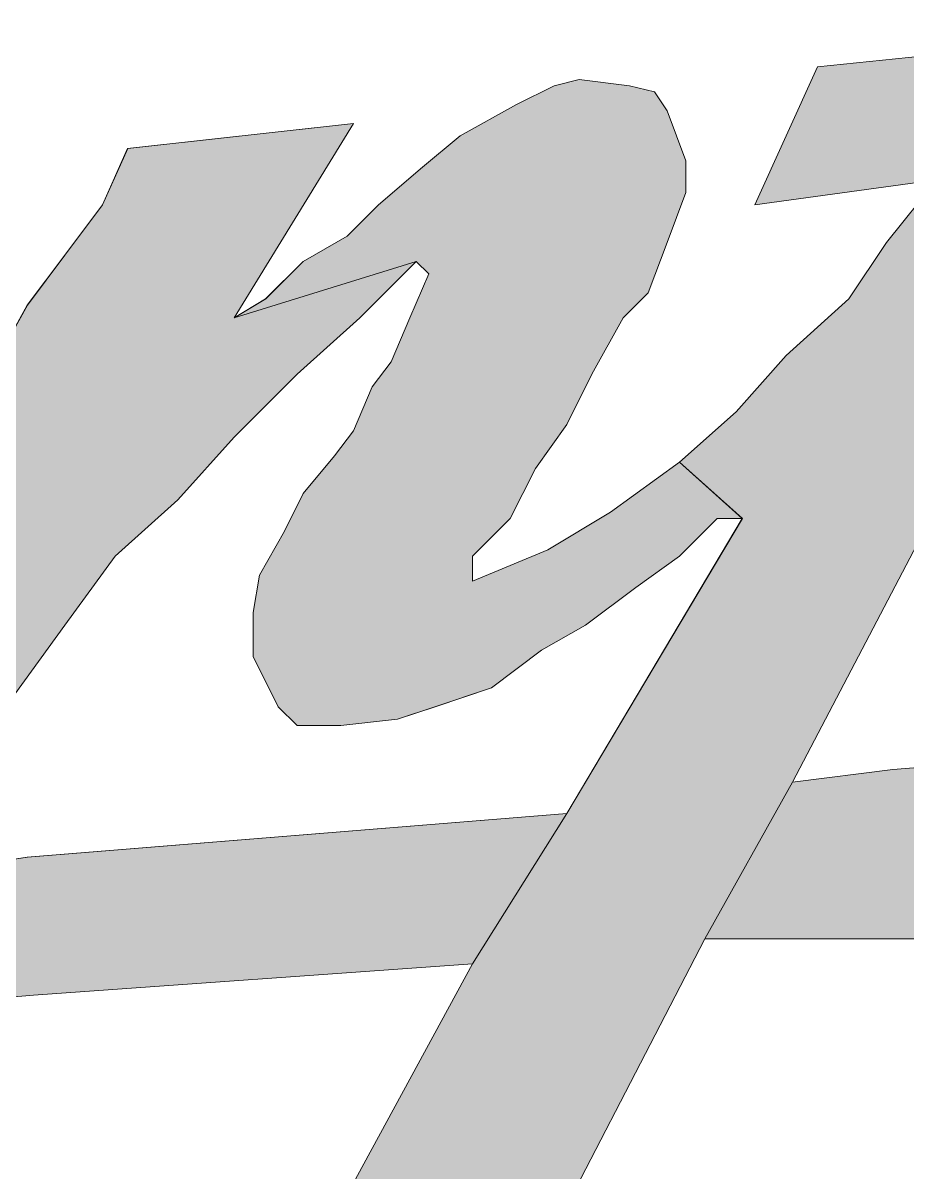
# Model space of a CAD drawing. Header units: inches. Extents: x 75782 to 87231, y -34126 to -18655.
# Drawn here: x 76983.902 to 76987.488, y -28399.125 to -28394.464 of the extents above; entities that cross this region are included whole.
import ezdxf

# ---------------------------------------------------------------- set-up
doc = ezdxf.new("R2010")
doc.units = ezdxf.units.IN
doc.header["$MEASUREMENT"] = 0
doc.layers.add('COMPONENTES', color=251, linetype='Continuous', lineweight=18)

# ---------------------------------------------------------------- blocks, each defined once
blk = doc.blocks.new('AK2-CM')
for points in [[(32158.4672, 22477.2075), (32158.9251, 22477.6146), (32159.3322, 22478.0726), (32159.8411, 22478.5306), (32160.1464, 22478.9885), (32160.5535, 22479.4974), (32159.0778, 22479.2939), (32159.5867, 22480.4134), (32161.0624, 22480.566), (32162.6908, 22480.7696), (32162.1819, 22479.9554), (32159.3831, 22474.6123), (32158.6707, 22473.3401), (32157.1441, 22470.3887), (32155.2104, 22470.236), (32156.7879, 22473.1366), (32157.5512, 22474.3578), (32158.976, 22476.7495)], [(32158.4672, 22477.2075), (32158.9251, 22477.6146), (32159.3322, 22478.0726), (32159.8411, 22478.5306), (32160.1464, 22478.9885), (32160.5535, 22479.4974), (32159.0778, 22479.2939), (32159.5867, 22480.4134), (32161.0624, 22480.566), (32162.6908, 22480.7696), (32162.1819, 22479.9554), (32159.3831, 22474.6123), (32158.6707, 22473.3401), (32157.1441, 22470.3887), (32155.2104, 22470.236), (32156.7879, 22473.1366), (32157.5512, 22474.3578), (32158.976, 22476.7495)], [(32158.4674, 22477.2075), (32158.9254, 22477.6146), (32159.3325, 22478.0726), (32159.8413, 22478.5306), (32160.1466, 22478.9885), (32160.5537, 22479.4974), (32159.078, 22479.2939), (32159.5869, 22480.4134), (32161.0626, 22480.566), (32162.691, 22480.7696), (32162.1821, 22479.9554), (32159.3833, 22474.6123), (32158.6709, 22473.3401), (32157.1443, 22470.3887), (32155.2106, 22470.236), (32156.7881, 22473.1366), (32157.5514, 22474.3578), (32158.9763, 22476.7495)], [(32158.4674, 22477.2075), (32158.9254, 22477.6146), (32159.3325, 22478.0726), (32159.8413, 22478.5306), (32160.1466, 22478.9885), (32160.5537, 22479.4974), (32159.078, 22479.2939), (32159.5869, 22480.4134), (32161.0626, 22480.566), (32162.691, 22480.7696), (32162.1821, 22479.9554), (32159.3833, 22474.6123), (32158.6709, 22473.3401), (32157.1443, 22470.3887), (32155.2106, 22470.236), (32156.7881, 22473.1366), (32157.5514, 22474.3578), (32158.9763, 22476.7495)], [(32154.8542, 22478.3779), (32155.1086, 22478.5306), (32155.414, 22478.8359), (32155.7702, 22479.0394), (32156.0246, 22479.2939), (32156.3808, 22479.5992), (32156.6861, 22479.8536), (32157.1441, 22480.1081), (32157.4494, 22480.2607), (32157.653, 22480.3116), (32158.0601, 22480.2607), (32158.2636, 22480.2098), (32158.3654, 22480.0572), (32158.518, 22479.6501), (32158.518, 22479.3956), (32158.3654, 22478.9885), (32158.2127, 22478.5814), (32158.0092, 22478.3779), (32157.7547, 22477.9199), (32157.5512, 22477.5128), (32157.2968, 22477.1566), (32157.0932, 22476.7495), (32156.7879, 22476.4442), (32156.7879, 22476.2407), (32157.3985, 22476.4951), (32157.9074, 22476.8004), (32158.4672, 22477.2075), (32158.976, 22476.7495), (32158.7725, 22476.7495), (32158.4672, 22476.4442), (32158.111, 22476.1898), (32157.7039, 22475.8844), (32157.3477, 22475.6809), (32156.9406, 22475.3756), (32156.4826, 22475.2229), (32156.1773, 22475.1211), (32155.7193, 22475.0703), (32155.3631, 22475.0703), (32155.2104, 22475.2229), (32155.0069, 22475.63), (32155.0069, 22475.9862), (32155.0577, 22476.2915), (32155.2613, 22476.6477), (32155.414, 22476.9531), (32155.6684, 22477.2584), (32155.821, 22477.4619), (32155.9737, 22477.8181), (32156.1264, 22478.0217), (32156.279, 22478.3779), (32156.4317, 22478.7341), (32156.3299, 22478.8359)], [(32154.8542, 22478.3779), (32155.1086, 22478.5306), (32155.414, 22478.8359), (32155.7702, 22479.0394), (32156.0246, 22479.2939), (32156.3808, 22479.5992), (32156.6861, 22479.8536), (32157.1441, 22480.1081), (32157.4494, 22480.2607), (32157.653, 22480.3116), (32158.0601, 22480.2607), (32158.2636, 22480.2098), (32158.3654, 22480.0572), (32158.518, 22479.6501), (32158.518, 22479.3956), (32158.3654, 22478.9885), (32158.2127, 22478.5814), (32158.0092, 22478.3779), (32157.7547, 22477.9199), (32157.5512, 22477.5128), (32157.2968, 22477.1566), (32157.0932, 22476.7495), (32156.7879, 22476.4442), (32156.7879, 22476.2407), (32157.3985, 22476.4951), (32157.9074, 22476.8004), (32158.4672, 22477.2075), (32158.976, 22476.7495), (32158.7725, 22476.7495), (32158.4672, 22476.4442), (32158.111, 22476.1898), (32157.7039, 22475.8844), (32157.3477, 22475.6809), (32156.9406, 22475.3756), (32156.4826, 22475.2229), (32156.1773, 22475.1211), (32155.7193, 22475.0703), (32155.3631, 22475.0703), (32155.2104, 22475.2229), (32155.0069, 22475.63), (32155.0069, 22475.9862), (32155.0577, 22476.2915), (32155.2613, 22476.6477), (32155.414, 22476.9531), (32155.6684, 22477.2584), (32155.821, 22477.4619), (32155.9737, 22477.8181), (32156.1264, 22478.0217), (32156.279, 22478.3779), (32156.4317, 22478.7341), (32156.3299, 22478.8359)], [(32154.8544, 22478.3779), (32155.1089, 22478.5306), (32155.4142, 22478.8359), (32155.7704, 22479.0394), (32156.0248, 22479.2939), (32156.381, 22479.5992), (32156.6863, 22479.8536), (32157.1443, 22480.1081), (32157.4496, 22480.2607), (32157.6532, 22480.3116), (32158.0603, 22480.2607), (32158.2638, 22480.2098), (32158.3656, 22480.0572), (32158.5183, 22479.6501), (32158.5183, 22479.3956), (32158.3656, 22478.9885), (32158.2129, 22478.5814), (32158.0094, 22478.3779), (32157.755, 22477.9199), (32157.5514, 22477.5128), (32157.297, 22477.1566), (32157.0934, 22476.7495), (32156.7881, 22476.4442), (32156.7881, 22476.2407), (32157.3988, 22476.4951), (32157.9076, 22476.8004), (32158.4674, 22477.2075), (32158.9763, 22476.7495), (32158.7727, 22476.7495), (32158.4674, 22476.4442), (32158.1112, 22476.1898), (32157.7041, 22475.8844), (32157.3479, 22475.6809), (32156.9408, 22475.3756), (32156.4828, 22475.2229), (32156.1775, 22475.1211), (32155.7195, 22475.0703), (32155.3633, 22475.0703), (32155.2106, 22475.2229), (32155.0071, 22475.63), (32155.0071, 22475.9862), (32155.058, 22476.2915), (32155.2615, 22476.6477), (32155.4142, 22476.9531), (32155.6686, 22477.2584), (32155.8213, 22477.4619), (32155.9739, 22477.8181), (32156.1266, 22478.0217), (32156.2793, 22478.3779), (32156.4319, 22478.7341), (32156.3301, 22478.8359)], [(32154.8544, 22478.3779), (32155.1089, 22478.5306), (32155.4142, 22478.8359), (32155.7704, 22479.0394), (32156.0248, 22479.2939), (32156.381, 22479.5992), (32156.6863, 22479.8536), (32157.1443, 22480.1081), (32157.4496, 22480.2607), (32157.6532, 22480.3116), (32158.0603, 22480.2607), (32158.2638, 22480.2098), (32158.3656, 22480.0572), (32158.5183, 22479.6501), (32158.5183, 22479.3956), (32158.3656, 22478.9885), (32158.2129, 22478.5814), (32158.0094, 22478.3779), (32157.755, 22477.9199), (32157.5514, 22477.5128), (32157.297, 22477.1566), (32157.0934, 22476.7495), (32156.7881, 22476.4442), (32156.7881, 22476.2407), (32157.3988, 22476.4951), (32157.9076, 22476.8004), (32158.4674, 22477.2075), (32158.9763, 22476.7495), (32158.7727, 22476.7495), (32158.4674, 22476.4442), (32158.1112, 22476.1898), (32157.7041, 22475.8844), (32157.3479, 22475.6809), (32156.9408, 22475.3756), (32156.4828, 22475.2229), (32156.1775, 22475.1211), (32155.7195, 22475.0703), (32155.3633, 22475.0703), (32155.2106, 22475.2229), (32155.0071, 22475.63), (32155.0071, 22475.9862), (32155.058, 22476.2915), (32155.2615, 22476.6477), (32155.4142, 22476.9531), (32155.6686, 22477.2584), (32155.8213, 22477.4619), (32155.9739, 22477.8181), (32156.1266, 22478.0217), (32156.2793, 22478.3779), (32156.4319, 22478.7341), (32156.3301, 22478.8359)], [(32149.3584, 22478.0726), (32149.3584, 22477.869), (32149.1549, 22477.3602), (32149.0022, 22476.9022), (32148.6969, 22476.4951), (32148.2389, 22475.8844), (32148.0354, 22475.63), (32147.7809, 22475.3756), (32148.3916, 22474.5105), (32148.7987, 22474.3578), (32149.0531, 22474.307), (32149.3075, 22474.3578), (32149.6129, 22474.5105), (32149.9691, 22474.714), (32150.3253, 22474.8667), (32150.6815, 22475.172), (32150.9359, 22475.3756), (32151.2412, 22475.6809), (32151.5974, 22475.8844), (32151.8519, 22476.1389), (32151.6992, 22475.7827), (32151.5974, 22475.63), (32151.343, 22475.2229), (32151.2412, 22474.8158), (32151.1395, 22474.6632), (32152.717, 22474.8158), (32153.0732, 22475.3247), (32153.4803, 22475.8844), (32153.8873, 22476.4442), (32154.3962, 22476.9022), (32154.8542, 22477.4111), (32155.3631, 22477.9199), (32155.8719, 22478.3779), (32156.3299, 22478.8359), (32154.8542, 22478.3779), (32155.821, 22479.9554), (32153.9891, 22479.7518), (32153.7856, 22479.2939), (32153.4803, 22478.8868), (32153.1749, 22478.4797), (32152.9205, 22478.0217), (32152.5134, 22477.6146), (32152.1572, 22477.2075), (32151.7501, 22476.8004), (32151.2921, 22476.4951), (32151.0377, 22476.1898), (32150.885, 22476.088), (32150.7324, 22475.8844), (32150.5288, 22475.7318), (32150.1726, 22475.5791), (32149.8673, 22475.3756), (32149.8164, 22475.63), (32152.1063, 22479.4465), (32150.3253, 22479.1921), (32149.9182, 22478.6832)], [(32149.3584, 22478.0726), (32149.3584, 22477.869), (32149.1549, 22477.3602), (32149.0022, 22476.9022), (32148.6969, 22476.4951), (32148.2389, 22475.8844), (32148.0354, 22475.63), (32147.7809, 22475.3756), (32148.3916, 22474.5105), (32148.7987, 22474.3578), (32149.0531, 22474.307), (32149.3075, 22474.3578), (32149.6129, 22474.5105), (32149.9691, 22474.714), (32150.3253, 22474.8667), (32150.6815, 22475.172), (32150.9359, 22475.3756), (32151.2412, 22475.6809), (32151.5974, 22475.8844), (32151.8519, 22476.1389), (32151.6992, 22475.7827), (32151.5974, 22475.63), (32151.343, 22475.2229), (32151.2412, 22474.8158), (32151.1395, 22474.6632), (32152.717, 22474.8158), (32153.0732, 22475.3247), (32153.4803, 22475.8844), (32153.8873, 22476.4442), (32154.3962, 22476.9022), (32154.8542, 22477.4111), (32155.3631, 22477.9199), (32155.8719, 22478.3779), (32156.3299, 22478.8359), (32154.8542, 22478.3779), (32155.821, 22479.9554), (32153.9891, 22479.7518), (32153.7856, 22479.2939), (32153.4803, 22478.8868), (32153.1749, 22478.4797), (32152.9205, 22478.0217), (32152.5134, 22477.6146), (32152.1572, 22477.2075), (32151.7501, 22476.8004), (32151.2921, 22476.4951), (32151.0377, 22476.1898), (32150.885, 22476.088), (32150.7324, 22475.8844), (32150.5288, 22475.7318), (32150.1726, 22475.5791), (32149.8673, 22475.3756), (32149.8164, 22475.63), (32152.1063, 22479.4465), (32150.3253, 22479.1921), (32149.9182, 22478.6832)], [(32149.3586, 22478.0726), (32149.3586, 22477.869), (32149.1551, 22477.3602), (32149.0024, 22476.9022), (32148.6971, 22476.4951), (32148.2391, 22475.8844), (32148.0356, 22475.63), (32147.7812, 22475.3756), (32148.3918, 22474.5105), (32148.7989, 22474.3578), (32149.0533, 22474.307), (32149.3078, 22474.3578), (32149.6131, 22474.5105), (32149.9693, 22474.714), (32150.3255, 22474.8667), (32150.6817, 22475.172), (32150.9361, 22475.3756), (32151.2415, 22475.6809), (32151.5977, 22475.8844), (32151.8521, 22476.1389), (32151.6994, 22475.7827), (32151.5977, 22475.63), (32151.3432, 22475.2229), (32151.2415, 22474.8158), (32151.1397, 22474.6632), (32152.7172, 22474.8158), (32153.0734, 22475.3247), (32153.4805, 22475.8844), (32153.8876, 22476.4442), (32154.3964, 22476.9022), (32154.8544, 22477.4111), (32155.3633, 22477.9199), (32155.8722, 22478.3779), (32156.3301, 22478.8359), (32154.8544, 22478.3779), (32155.8213, 22479.9554), (32153.9893, 22479.7518), (32153.7858, 22479.2939), (32153.4805, 22478.8868), (32153.1752, 22478.4797), (32152.9207, 22478.0217), (32152.5136, 22477.6146), (32152.1574, 22477.2075), (32151.7503, 22476.8004), (32151.2923, 22476.4951), (32151.0379, 22476.1898), (32150.8852, 22476.088), (32150.7326, 22475.8844), (32150.529, 22475.7318), (32150.1728, 22475.5791), (32149.8675, 22475.3756), (32149.8166, 22475.63), (32152.1065, 22479.4465), (32150.3255, 22479.1921), (32149.9184, 22478.6832)], [(32149.3586, 22478.0726), (32149.3586, 22477.869), (32149.1551, 22477.3602), (32149.0024, 22476.9022), (32148.6971, 22476.4951), (32148.2391, 22475.8844), (32148.0356, 22475.63), (32147.7812, 22475.3756), (32148.3918, 22474.5105), (32148.7989, 22474.3578), (32149.0533, 22474.307), (32149.3078, 22474.3578), (32149.6131, 22474.5105), (32149.9693, 22474.714), (32150.3255, 22474.8667), (32150.6817, 22475.172), (32150.9361, 22475.3756), (32151.2415, 22475.6809), (32151.5977, 22475.8844), (32151.8521, 22476.1389), (32151.6994, 22475.7827), (32151.5977, 22475.63), (32151.3432, 22475.2229), (32151.2415, 22474.8158), (32151.1397, 22474.6632), (32152.7172, 22474.8158), (32153.0734, 22475.3247), (32153.4805, 22475.8844), (32153.8876, 22476.4442), (32154.3964, 22476.9022), (32154.8544, 22477.4111), (32155.3633, 22477.9199), (32155.8722, 22478.3779), (32156.3301, 22478.8359), (32154.8544, 22478.3779), (32155.8213, 22479.9554), (32153.9893, 22479.7518), (32153.7858, 22479.2939), (32153.4805, 22478.8868), (32153.1752, 22478.4797), (32152.9207, 22478.0217), (32152.5136, 22477.6146), (32152.1574, 22477.2075), (32151.7503, 22476.8004), (32151.2923, 22476.4951), (32151.0379, 22476.1898), (32150.8852, 22476.088), (32150.7326, 22475.8844), (32150.529, 22475.7318), (32150.1728, 22475.5791), (32149.8675, 22475.3756), (32149.8166, 22475.63), (32152.1065, 22479.4465), (32150.3255, 22479.1921), (32149.9184, 22478.6832)], [(32158.6707, 22473.3401), (32159.9429, 22473.3401), (32160.1973, 22473.3401), (32160.5535, 22473.3401), (32160.8588, 22473.391), (32161.1133, 22473.4419), (32168.2883, 22473.7981), (32173.7841, 22473.849), (32178.2112, 22473.6963), (32178.313, 22473.7472), (32177.855, 22474.0016), (32177.2444, 22474.3578), (32176.8882, 22474.6632), (32176.7355, 22474.7649), (32177.7533, 22475.8336), (32176.3284, 22475.8336), (32170.1202, 22475.4265), (32164.6754, 22475.0703), (32160.1973, 22474.714), (32159.3831, 22474.6123)], [(32158.6707, 22473.3401), (32159.9429, 22473.3401), (32160.1973, 22473.3401), (32160.5535, 22473.3401), (32160.8588, 22473.391), (32161.1133, 22473.4419), (32168.2883, 22473.7981), (32173.7841, 22473.849), (32178.2112, 22473.6963), (32178.313, 22473.7472), (32177.855, 22474.0016), (32177.2444, 22474.3578), (32176.8882, 22474.6632), (32176.7355, 22474.7649), (32177.7533, 22475.8336), (32176.3284, 22475.8336), (32170.1202, 22475.4265), (32164.6754, 22475.0703), (32160.1973, 22474.714), (32159.3831, 22474.6123)], [(32158.6709, 22473.3401), (32159.9431, 22473.3401), (32160.1975, 22473.3401), (32160.5537, 22473.3401), (32160.8591, 22473.391), (32161.1135, 22473.4419), (32168.2885, 22473.7981), (32173.7843, 22473.849), (32178.2115, 22473.6963), (32178.3132, 22473.7472), (32177.8553, 22474.0016), (32177.2446, 22474.3578), (32176.8884, 22474.6632), (32176.7357, 22474.7649), (32177.7535, 22475.8336), (32176.3287, 22475.8336), (32170.1205, 22475.4265), (32164.6756, 22475.0703), (32160.1975, 22474.714), (32159.3833, 22474.6123)], [(32158.6709, 22473.3401), (32159.9431, 22473.3401), (32160.1975, 22473.3401), (32160.5537, 22473.3401), (32160.8591, 22473.391), (32161.1135, 22473.4419), (32168.2885, 22473.7981), (32173.7843, 22473.849), (32178.2115, 22473.6963), (32178.3132, 22473.7472), (32177.8553, 22474.0016), (32177.2446, 22474.3578), (32176.8884, 22474.6632), (32176.7357, 22474.7649), (32177.7535, 22475.8336), (32176.3287, 22475.8336), (32170.1205, 22475.4265), (32164.6756, 22475.0703), (32160.1975, 22474.714), (32159.3833, 22474.6123)], [(32157.5512, 22474.3578), (32153.1749, 22474.0016), (32148.9004, 22473.3401), (32141.8781, 22472.1188), (32141.7254, 22472.1188), (32141.6236, 22471.9662), (32141.5727, 22471.7626), (32141.3692, 22471.61), (32146.7123, 22472.3224), (32153.2258, 22472.8821), (32156.7879, 22473.1366)], [(32157.5512, 22474.3578), (32153.1749, 22474.0016), (32148.9004, 22473.3401), (32141.8781, 22472.1188), (32141.7254, 22472.1188), (32141.6236, 22471.9662), (32141.5727, 22471.7626), (32141.3692, 22471.61), (32146.7123, 22472.3224), (32153.2258, 22472.8821), (32156.7879, 22473.1366)], [(32157.5514, 22474.3578), (32153.1752, 22474.0016), (32148.9007, 22473.3401), (32141.8783, 22472.1188), (32141.7256, 22472.1188), (32141.6238, 22471.9662), (32141.573, 22471.7626), (32141.3694, 22471.61), (32146.7125, 22472.3224), (32153.226, 22472.8821), (32156.7881, 22473.1366)], [(32157.5514, 22474.3578), (32153.1752, 22474.0016), (32148.9007, 22473.3401), (32141.8783, 22472.1188), (32141.7256, 22472.1188), (32141.6238, 22471.9662), (32141.573, 22471.7626), (32141.3694, 22471.61), (32146.7125, 22472.3224), (32153.226, 22472.8821), (32156.7881, 22473.1366)]]:
    blk.add_hatch(color=256).paths.add_polyline_path(points)
for points in [[(32158.4672, 22477.2075), (32158.9251, 22477.6146), (32159.3322, 22478.0726), (32159.8411, 22478.5306), (32160.1464, 22478.9885), (32160.5535, 22479.4974), (32159.0778, 22479.2939), (32159.5867, 22480.4134), (32161.0624, 22480.566)], [(32162.1819, 22479.9554), (32159.3831, 22474.6123), (32158.6707, 22473.3401), (32157.1441, 22470.3887)], [(32155.2104, 22470.236), (32156.7879, 22473.1366), (32157.5512, 22474.3578), (32158.976, 22476.7495), (32158.4672, 22477.2075), (32158.4672, 22477.2075), (32158.4672, 22477.2075), (32158.4672, 22477.2075), (32158.4672, 22477.2075), (32158.4672, 22477.2075), (32158.4672, 22477.2075), (32158.4672, 22477.2075), (32158.4672, 22477.2075), (32158.4672, 22477.2075), (32158.4672, 22477.2075), (32158.4672, 22477.2075), (32158.4672, 22477.2075), (32158.4672, 22477.2075), (32158.4672, 22477.2075), (32158.4672, 22477.2075), (32158.4672, 22477.2075), (32158.4672, 22477.2075), (32158.4672, 22477.2075)], [(32158.4672, 22477.2075), (32158.9251, 22477.6146), (32159.3322, 22478.0726), (32159.8411, 22478.5306), (32160.1464, 22478.9885), (32160.5535, 22479.4974), (32159.0778, 22479.2939), (32159.5867, 22480.4134), (32161.0624, 22480.566), (32162.6908, 22480.7696), (32162.1819, 22479.9554), (32159.3831, 22474.6123), (32158.6707, 22473.3401), (32157.1441, 22470.3887), (32155.2104, 22470.236), (32156.7879, 22473.1366), (32157.5512, 22474.3578), (32158.976, 22476.7495), (32158.4672, 22477.2075)], [(32158.4672, 22477.2075), (32158.9251, 22477.6146), (32159.3322, 22478.0726), (32159.8411, 22478.5306), (32160.1464, 22478.9885), (32160.5535, 22479.4974), (32159.0778, 22479.2939), (32159.5867, 22480.4134), (32161.0624, 22480.566)], [(32162.1819, 22479.9554), (32159.3831, 22474.6123), (32158.6707, 22473.3401), (32157.1441, 22470.3887)], [(32155.2104, 22470.236), (32156.7879, 22473.1366), (32157.5512, 22474.3578), (32158.976, 22476.7495), (32158.4672, 22477.2075), (32158.4672, 22477.2075), (32158.4672, 22477.2075), (32158.4672, 22477.2075), (32158.4672, 22477.2075), (32158.4672, 22477.2075), (32158.4672, 22477.2075), (32158.4672, 22477.2075), (32158.4672, 22477.2075), (32158.4672, 22477.2075), (32158.4672, 22477.2075), (32158.4672, 22477.2075), (32158.4672, 22477.2075), (32158.4672, 22477.2075), (32158.4672, 22477.2075), (32158.4672, 22477.2075), (32158.4672, 22477.2075), (32158.4672, 22477.2075), (32158.4672, 22477.2075)], [(32158.4672, 22477.2075), (32158.9251, 22477.6146), (32159.3322, 22478.0726), (32159.8411, 22478.5306), (32160.1464, 22478.9885), (32160.5535, 22479.4974), (32159.0778, 22479.2939), (32159.5867, 22480.4134), (32161.0624, 22480.566), (32162.6908, 22480.7696), (32162.1819, 22479.9554), (32159.3831, 22474.6123), (32158.6707, 22473.3401), (32157.1441, 22470.3887), (32155.2104, 22470.236), (32156.7879, 22473.1366), (32157.5512, 22474.3578), (32158.976, 22476.7495), (32158.4672, 22477.2075)], [(32158.4674, 22477.2075), (32158.9254, 22477.6146), (32159.3325, 22478.0726), (32159.8413, 22478.5306), (32160.1466, 22478.9885), (32160.5537, 22479.4974), (32159.078, 22479.2939), (32159.5869, 22480.4134), (32161.0626, 22480.566)], [(32162.1821, 22479.9554), (32159.3833, 22474.6123), (32158.6709, 22473.3401), (32157.1443, 22470.3887)], [(32155.2106, 22470.236), (32156.7881, 22473.1366), (32157.5514, 22474.3578), (32158.9763, 22476.7495), (32158.4674, 22477.2075), (32158.4674, 22477.2075), (32158.4674, 22477.2075), (32158.4674, 22477.2075), (32158.4674, 22477.2075), (32158.4674, 22477.2075), (32158.4674, 22477.2075), (32158.4674, 22477.2075), (32158.4674, 22477.2075), (32158.4674, 22477.2075), (32158.4674, 22477.2075), (32158.4674, 22477.2075), (32158.4674, 22477.2075), (32158.4674, 22477.2075), (32158.4674, 22477.2075), (32158.4674, 22477.2075), (32158.4674, 22477.2075), (32158.4674, 22477.2075), (32158.4674, 22477.2075)], [(32158.4674, 22477.2075), (32158.9254, 22477.6146), (32159.3325, 22478.0726), (32159.8413, 22478.5306), (32160.1466, 22478.9885), (32160.5537, 22479.4974), (32159.078, 22479.2939), (32159.5869, 22480.4134), (32161.0626, 22480.566), (32162.691, 22480.7696), (32162.1821, 22479.9554), (32159.3833, 22474.6123), (32158.6709, 22473.3401), (32157.1443, 22470.3887), (32155.2106, 22470.236), (32156.7881, 22473.1366), (32157.5514, 22474.3578), (32158.9763, 22476.7495), (32158.4674, 22477.2075)], [(32158.4674, 22477.2075), (32158.9254, 22477.6146), (32159.3325, 22478.0726), (32159.8413, 22478.5306), (32160.1466, 22478.9885), (32160.5537, 22479.4974), (32159.078, 22479.2939), (32159.5869, 22480.4134), (32161.0626, 22480.566)], [(32162.1821, 22479.9554), (32159.3833, 22474.6123), (32158.6709, 22473.3401), (32157.1443, 22470.3887)], [(32155.2106, 22470.236), (32156.7881, 22473.1366), (32157.5514, 22474.3578), (32158.9763, 22476.7495), (32158.4674, 22477.2075), (32158.4674, 22477.2075), (32158.4674, 22477.2075), (32158.4674, 22477.2075), (32158.4674, 22477.2075), (32158.4674, 22477.2075), (32158.4674, 22477.2075), (32158.4674, 22477.2075), (32158.4674, 22477.2075), (32158.4674, 22477.2075), (32158.4674, 22477.2075), (32158.4674, 22477.2075), (32158.4674, 22477.2075), (32158.4674, 22477.2075), (32158.4674, 22477.2075), (32158.4674, 22477.2075), (32158.4674, 22477.2075), (32158.4674, 22477.2075), (32158.4674, 22477.2075)], [(32158.4674, 22477.2075), (32158.9254, 22477.6146), (32159.3325, 22478.0726), (32159.8413, 22478.5306), (32160.1466, 22478.9885), (32160.5537, 22479.4974), (32159.078, 22479.2939), (32159.5869, 22480.4134), (32161.0626, 22480.566), (32162.691, 22480.7696), (32162.1821, 22479.9554), (32159.3833, 22474.6123), (32158.6709, 22473.3401), (32157.1443, 22470.3887), (32155.2106, 22470.236), (32156.7881, 22473.1366), (32157.5514, 22474.3578), (32158.9763, 22476.7495), (32158.4674, 22477.2075)], [(32154.8542, 22478.3779), (32155.1086, 22478.5306), (32155.414, 22478.8359), (32155.7702, 22479.0394), (32156.0246, 22479.2939), (32156.3808, 22479.5992), (32156.6861, 22479.8536), (32156.6861, 22479.8536), (32157.1441, 22480.1081), (32157.4494, 22480.2607), (32157.653, 22480.3116), (32158.0601, 22480.2607), (32158.2636, 22480.2098), (32158.3654, 22480.0572), (32158.518, 22479.6501), (32158.518, 22479.3956), (32158.3654, 22478.9885), (32158.2127, 22478.5814), (32158.0092, 22478.3779), (32157.7547, 22477.9199), (32157.5512, 22477.5128), (32157.2968, 22477.1566), (32157.0932, 22476.7495), (32156.7879, 22476.4442), (32156.7879, 22476.2407), (32157.3985, 22476.4951), (32157.9074, 22476.8004), (32158.4672, 22477.2075), (32158.976, 22476.7495), (32158.7725, 22476.7495), (32158.4672, 22476.4442), (32158.111, 22476.1898), (32157.7039, 22475.8844), (32157.3477, 22475.6809), (32156.9406, 22475.3756), (32156.4826, 22475.2229), (32156.1773, 22475.1211), (32155.7193, 22475.0703), (32155.3631, 22475.0703), (32155.2104, 22475.2229), (32155.0069, 22475.63), (32155.0069, 22475.9862), (32155.0577, 22476.2915), (32155.2613, 22476.6477), (32155.414, 22476.9531), (32155.6684, 22477.2584), (32155.821, 22477.4619), (32155.9737, 22477.8181), (32156.1264, 22478.0217), (32156.279, 22478.3779), (32156.4317, 22478.7341), (32156.3299, 22478.8359), (32154.8542, 22478.3779), (32154.8542, 22478.3779), (32154.8542, 22478.3779), (32154.8542, 22478.3779), (32154.8542, 22478.3779), (32154.8542, 22478.3779), (32154.8542, 22478.3779), (32154.8542, 22478.3779), (32154.8542, 22478.3779), (32154.8542, 22478.3779), (32154.8542, 22478.3779), (32154.8542, 22478.3779), (32154.8542, 22478.3779), (32154.8542, 22478.3779), (32154.8542, 22478.3779), (32154.8542, 22478.3779), (32154.8542, 22478.3779), (32154.8542, 22478.3779), (32154.8542, 22478.3779)], [(32154.8542, 22478.3779), (32155.1086, 22478.5306), (32155.414, 22478.8359), (32155.7702, 22479.0394), (32156.0246, 22479.2939), (32156.3808, 22479.5992), (32156.6861, 22479.8536), (32157.1441, 22480.1081), (32157.4494, 22480.2607), (32157.653, 22480.3116), (32158.0601, 22480.2607), (32158.2636, 22480.2098), (32158.3654, 22480.0572), (32158.518, 22479.6501), (32158.518, 22479.3956), (32158.3654, 22478.9885), (32158.2127, 22478.5814), (32158.0092, 22478.3779), (32157.7547, 22477.9199), (32157.5512, 22477.5128), (32157.2968, 22477.1566), (32157.0932, 22476.7495), (32156.7879, 22476.4442), (32156.7879, 22476.2407), (32157.3985, 22476.4951), (32157.9074, 22476.8004), (32158.4672, 22477.2075), (32158.976, 22476.7495), (32158.7725, 22476.7495), (32158.4672, 22476.4442), (32158.111, 22476.1898), (32157.7039, 22475.8844), (32157.3477, 22475.6809), (32156.9406, 22475.3756), (32156.4826, 22475.2229), (32156.1773, 22475.1211), (32155.7193, 22475.0703), (32155.3631, 22475.0703), (32155.2104, 22475.2229), (32155.0069, 22475.63), (32155.0069, 22475.9862), (32155.0577, 22476.2915), (32155.2613, 22476.6477), (32155.414, 22476.9531), (32155.6684, 22477.2584), (32155.821, 22477.4619), (32155.9737, 22477.8181), (32156.1264, 22478.0217), (32156.279, 22478.3779), (32156.4317, 22478.7341), (32156.3299, 22478.8359), (32154.8542, 22478.3779)], [(32154.8542, 22478.3779), (32155.1086, 22478.5306), (32155.414, 22478.8359), (32155.7702, 22479.0394), (32156.0246, 22479.2939), (32156.3808, 22479.5992), (32156.6861, 22479.8536), (32156.6861, 22479.8536), (32157.1441, 22480.1081), (32157.4494, 22480.2607), (32157.653, 22480.3116), (32158.0601, 22480.2607), (32158.2636, 22480.2098), (32158.3654, 22480.0572), (32158.518, 22479.6501), (32158.518, 22479.3956), (32158.3654, 22478.9885), (32158.2127, 22478.5814), (32158.0092, 22478.3779), (32157.7547, 22477.9199), (32157.5512, 22477.5128), (32157.2968, 22477.1566), (32157.0932, 22476.7495), (32156.7879, 22476.4442), (32156.7879, 22476.2407), (32157.3985, 22476.4951), (32157.9074, 22476.8004), (32158.4672, 22477.2075), (32158.976, 22476.7495), (32158.7725, 22476.7495), (32158.4672, 22476.4442), (32158.111, 22476.1898), (32157.7039, 22475.8844), (32157.3477, 22475.6809), (32156.9406, 22475.3756), (32156.4826, 22475.2229), (32156.1773, 22475.1211), (32155.7193, 22475.0703), (32155.3631, 22475.0703), (32155.2104, 22475.2229), (32155.0069, 22475.63), (32155.0069, 22475.9862), (32155.0577, 22476.2915), (32155.2613, 22476.6477), (32155.414, 22476.9531), (32155.6684, 22477.2584), (32155.821, 22477.4619), (32155.9737, 22477.8181), (32156.1264, 22478.0217), (32156.279, 22478.3779), (32156.4317, 22478.7341), (32156.3299, 22478.8359), (32154.8542, 22478.3779), (32154.8542, 22478.3779), (32154.8542, 22478.3779), (32154.8542, 22478.3779), (32154.8542, 22478.3779), (32154.8542, 22478.3779), (32154.8542, 22478.3779), (32154.8542, 22478.3779), (32154.8542, 22478.3779), (32154.8542, 22478.3779), (32154.8542, 22478.3779), (32154.8542, 22478.3779), (32154.8542, 22478.3779), (32154.8542, 22478.3779), (32154.8542, 22478.3779), (32154.8542, 22478.3779), (32154.8542, 22478.3779), (32154.8542, 22478.3779), (32154.8542, 22478.3779)], [(32154.8542, 22478.3779), (32155.1086, 22478.5306), (32155.414, 22478.8359), (32155.7702, 22479.0394), (32156.0246, 22479.2939), (32156.3808, 22479.5992), (32156.6861, 22479.8536), (32157.1441, 22480.1081), (32157.4494, 22480.2607), (32157.653, 22480.3116), (32158.0601, 22480.2607), (32158.2636, 22480.2098), (32158.3654, 22480.0572), (32158.518, 22479.6501), (32158.518, 22479.3956), (32158.3654, 22478.9885), (32158.2127, 22478.5814), (32158.0092, 22478.3779), (32157.7547, 22477.9199), (32157.5512, 22477.5128), (32157.2968, 22477.1566), (32157.0932, 22476.7495), (32156.7879, 22476.4442), (32156.7879, 22476.2407), (32157.3985, 22476.4951), (32157.9074, 22476.8004), (32158.4672, 22477.2075), (32158.976, 22476.7495), (32158.7725, 22476.7495), (32158.4672, 22476.4442), (32158.111, 22476.1898), (32157.7039, 22475.8844), (32157.3477, 22475.6809), (32156.9406, 22475.3756), (32156.4826, 22475.2229), (32156.1773, 22475.1211), (32155.7193, 22475.0703), (32155.3631, 22475.0703), (32155.2104, 22475.2229), (32155.0069, 22475.63), (32155.0069, 22475.9862), (32155.0577, 22476.2915), (32155.2613, 22476.6477), (32155.414, 22476.9531), (32155.6684, 22477.2584), (32155.821, 22477.4619), (32155.9737, 22477.8181), (32156.1264, 22478.0217), (32156.279, 22478.3779), (32156.4317, 22478.7341), (32156.3299, 22478.8359), (32154.8542, 22478.3779)], [(32154.8544, 22478.3779), (32155.1089, 22478.5306), (32155.4142, 22478.8359), (32155.7704, 22479.0394), (32156.0248, 22479.2939), (32156.381, 22479.5992), (32156.6863, 22479.8536), (32156.6863, 22479.8536), (32157.1443, 22480.1081), (32157.4496, 22480.2607), (32157.6532, 22480.3116), (32158.0603, 22480.2607), (32158.2638, 22480.2098), (32158.3656, 22480.0572), (32158.5183, 22479.6501), (32158.5183, 22479.3956), (32158.3656, 22478.9885), (32158.2129, 22478.5814), (32158.0094, 22478.3779), (32157.755, 22477.9199), (32157.5514, 22477.5128), (32157.297, 22477.1566), (32157.0934, 22476.7495), (32156.7881, 22476.4442), (32156.7881, 22476.2407), (32157.3988, 22476.4951), (32157.9076, 22476.8004), (32158.4674, 22477.2075), (32158.9763, 22476.7495), (32158.7727, 22476.7495), (32158.4674, 22476.4442), (32158.1112, 22476.1898), (32157.7041, 22475.8844), (32157.3479, 22475.6809), (32156.9408, 22475.3756), (32156.4828, 22475.2229), (32156.1775, 22475.1211), (32155.7195, 22475.0703), (32155.3633, 22475.0703), (32155.2106, 22475.2229), (32155.0071, 22475.63), (32155.0071, 22475.9862), (32155.058, 22476.2915), (32155.2615, 22476.6477), (32155.4142, 22476.9531), (32155.6686, 22477.2584), (32155.8213, 22477.4619), (32155.9739, 22477.8181), (32156.1266, 22478.0217), (32156.2793, 22478.3779), (32156.4319, 22478.7341), (32156.3301, 22478.8359), (32154.8544, 22478.3779), (32154.8544, 22478.3779), (32154.8544, 22478.3779), (32154.8544, 22478.3779), (32154.8544, 22478.3779), (32154.8544, 22478.3779), (32154.8544, 22478.3779), (32154.8544, 22478.3779), (32154.8544, 22478.3779), (32154.8544, 22478.3779), (32154.8544, 22478.3779), (32154.8544, 22478.3779), (32154.8544, 22478.3779), (32154.8544, 22478.3779), (32154.8544, 22478.3779), (32154.8544, 22478.3779), (32154.8544, 22478.3779), (32154.8544, 22478.3779), (32154.8544, 22478.3779)], [(32154.8544, 22478.3779), (32155.1089, 22478.5306), (32155.4142, 22478.8359), (32155.7704, 22479.0394), (32156.0248, 22479.2939), (32156.381, 22479.5992), (32156.6863, 22479.8536), (32157.1443, 22480.1081), (32157.4496, 22480.2607), (32157.6532, 22480.3116), (32158.0603, 22480.2607), (32158.2638, 22480.2098), (32158.3656, 22480.0572), (32158.5183, 22479.6501), (32158.5183, 22479.3956), (32158.3656, 22478.9885), (32158.2129, 22478.5814), (32158.0094, 22478.3779), (32157.755, 22477.9199), (32157.5514, 22477.5128), (32157.297, 22477.1566), (32157.0934, 22476.7495), (32156.7881, 22476.4442), (32156.7881, 22476.2407), (32157.3988, 22476.4951), (32157.9076, 22476.8004), (32158.4674, 22477.2075), (32158.9763, 22476.7495), (32158.7727, 22476.7495), (32158.4674, 22476.4442), (32158.1112, 22476.1898), (32157.7041, 22475.8844), (32157.3479, 22475.6809), (32156.9408, 22475.3756), (32156.4828, 22475.2229), (32156.1775, 22475.1211), (32155.7195, 22475.0703), (32155.3633, 22475.0703), (32155.2106, 22475.2229), (32155.0071, 22475.63), (32155.0071, 22475.9862), (32155.058, 22476.2915), (32155.2615, 22476.6477), (32155.4142, 22476.9531), (32155.6686, 22477.2584), (32155.8213, 22477.4619), (32155.9739, 22477.8181), (32156.1266, 22478.0217), (32156.2793, 22478.3779), (32156.4319, 22478.7341), (32156.3301, 22478.8359), (32154.8544, 22478.3779)], [(32154.8544, 22478.3779), (32155.1089, 22478.5306), (32155.4142, 22478.8359), (32155.7704, 22479.0394), (32156.0248, 22479.2939), (32156.381, 22479.5992), (32156.6863, 22479.8536), (32156.6863, 22479.8536), (32157.1443, 22480.1081), (32157.4496, 22480.2607), (32157.6532, 22480.3116), (32158.0603, 22480.2607), (32158.2638, 22480.2098), (32158.3656, 22480.0572), (32158.5183, 22479.6501), (32158.5183, 22479.3956), (32158.3656, 22478.9885), (32158.2129, 22478.5814), (32158.0094, 22478.3779), (32157.755, 22477.9199), (32157.5514, 22477.5128), (32157.297, 22477.1566), (32157.0934, 22476.7495), (32156.7881, 22476.4442), (32156.7881, 22476.2407), (32157.3988, 22476.4951), (32157.9076, 22476.8004), (32158.4674, 22477.2075), (32158.9763, 22476.7495), (32158.7727, 22476.7495), (32158.4674, 22476.4442), (32158.1112, 22476.1898), (32157.7041, 22475.8844), (32157.3479, 22475.6809), (32156.9408, 22475.3756), (32156.4828, 22475.2229), (32156.1775, 22475.1211), (32155.7195, 22475.0703), (32155.3633, 22475.0703), (32155.2106, 22475.2229), (32155.0071, 22475.63), (32155.0071, 22475.9862), (32155.058, 22476.2915), (32155.2615, 22476.6477), (32155.4142, 22476.9531), (32155.6686, 22477.2584), (32155.8213, 22477.4619), (32155.9739, 22477.8181), (32156.1266, 22478.0217), (32156.2793, 22478.3779), (32156.4319, 22478.7341), (32156.3301, 22478.8359), (32154.8544, 22478.3779), (32154.8544, 22478.3779), (32154.8544, 22478.3779), (32154.8544, 22478.3779), (32154.8544, 22478.3779), (32154.8544, 22478.3779), (32154.8544, 22478.3779), (32154.8544, 22478.3779), (32154.8544, 22478.3779), (32154.8544, 22478.3779), (32154.8544, 22478.3779), (32154.8544, 22478.3779), (32154.8544, 22478.3779), (32154.8544, 22478.3779), (32154.8544, 22478.3779), (32154.8544, 22478.3779), (32154.8544, 22478.3779), (32154.8544, 22478.3779), (32154.8544, 22478.3779)], [(32154.8544, 22478.3779), (32155.1089, 22478.5306), (32155.4142, 22478.8359), (32155.7704, 22479.0394), (32156.0248, 22479.2939), (32156.381, 22479.5992), (32156.6863, 22479.8536), (32157.1443, 22480.1081), (32157.4496, 22480.2607), (32157.6532, 22480.3116), (32158.0603, 22480.2607), (32158.2638, 22480.2098), (32158.3656, 22480.0572), (32158.5183, 22479.6501), (32158.5183, 22479.3956), (32158.3656, 22478.9885), (32158.2129, 22478.5814), (32158.0094, 22478.3779), (32157.755, 22477.9199), (32157.5514, 22477.5128), (32157.297, 22477.1566), (32157.0934, 22476.7495), (32156.7881, 22476.4442), (32156.7881, 22476.2407), (32157.3988, 22476.4951), (32157.9076, 22476.8004), (32158.4674, 22477.2075), (32158.9763, 22476.7495), (32158.7727, 22476.7495), (32158.4674, 22476.4442), (32158.1112, 22476.1898), (32157.7041, 22475.8844), (32157.3479, 22475.6809), (32156.9408, 22475.3756), (32156.4828, 22475.2229), (32156.1775, 22475.1211), (32155.7195, 22475.0703), (32155.3633, 22475.0703), (32155.2106, 22475.2229), (32155.0071, 22475.63), (32155.0071, 22475.9862), (32155.058, 22476.2915), (32155.2615, 22476.6477), (32155.4142, 22476.9531), (32155.6686, 22477.2584), (32155.8213, 22477.4619), (32155.9739, 22477.8181), (32156.1266, 22478.0217), (32156.2793, 22478.3779), (32156.4319, 22478.7341), (32156.3301, 22478.8359), (32154.8544, 22478.3779)], [(32153.0732, 22475.3247), (32153.4803, 22475.8844), (32153.8873, 22476.4442), (32154.3962, 22476.9022), (32154.8542, 22477.4111), (32155.3631, 22477.9199), (32155.8719, 22478.3779), (32156.3299, 22478.8359), (32154.8542, 22478.3779), (32155.821, 22479.9554), (32153.9891, 22479.7518), (32153.7856, 22479.2939), (32153.4803, 22478.8868), (32153.1749, 22478.4797), (32152.9205, 22478.0217)], [(32153.0732, 22475.3247), (32153.4803, 22475.8844), (32153.8873, 22476.4442), (32154.3962, 22476.9022), (32154.8542, 22477.4111), (32155.3631, 22477.9199), (32155.8719, 22478.3779), (32156.3299, 22478.8359), (32154.8542, 22478.3779), (32155.821, 22479.9554), (32153.9891, 22479.7518), (32153.7856, 22479.2939), (32153.4803, 22478.8868), (32153.1749, 22478.4797), (32152.9205, 22478.0217)], [(32153.0732, 22475.3247), (32153.4803, 22475.8844), (32153.8873, 22476.4442), (32154.3962, 22476.9022), (32154.8542, 22477.4111), (32155.3631, 22477.9199), (32155.8719, 22478.3779), (32156.3299, 22478.8359), (32154.8542, 22478.3779), (32155.821, 22479.9554), (32153.9891, 22479.7518), (32153.7856, 22479.2939), (32153.4803, 22478.8868), (32153.1749, 22478.4797), (32152.9205, 22478.0217)], [(32153.0732, 22475.3247), (32153.4803, 22475.8844), (32153.8873, 22476.4442), (32154.3962, 22476.9022), (32154.8542, 22477.4111), (32155.3631, 22477.9199), (32155.8719, 22478.3779), (32156.3299, 22478.8359), (32154.8542, 22478.3779), (32155.821, 22479.9554), (32153.9891, 22479.7518), (32153.7856, 22479.2939), (32153.4803, 22478.8868), (32153.1749, 22478.4797), (32152.9205, 22478.0217)], [(32153.0734, 22475.3247), (32153.4805, 22475.8844), (32153.8876, 22476.4442), (32154.3964, 22476.9022), (32154.8544, 22477.4111), (32155.3633, 22477.9199), (32155.8722, 22478.3779), (32156.3301, 22478.8359), (32154.8544, 22478.3779), (32155.8213, 22479.9554), (32153.9893, 22479.7518), (32153.7858, 22479.2939), (32153.4805, 22478.8868), (32153.1752, 22478.4797), (32152.9207, 22478.0217)], [(32153.0734, 22475.3247), (32153.4805, 22475.8844), (32153.8876, 22476.4442), (32154.3964, 22476.9022), (32154.8544, 22477.4111), (32155.3633, 22477.9199), (32155.8722, 22478.3779), (32156.3301, 22478.8359), (32154.8544, 22478.3779), (32155.8213, 22479.9554), (32153.9893, 22479.7518), (32153.7858, 22479.2939), (32153.4805, 22478.8868), (32153.1752, 22478.4797), (32152.9207, 22478.0217)], [(32153.0734, 22475.3247), (32153.4805, 22475.8844), (32153.8876, 22476.4442), (32154.3964, 22476.9022), (32154.8544, 22477.4111), (32155.3633, 22477.9199), (32155.8722, 22478.3779), (32156.3301, 22478.8359), (32154.8544, 22478.3779), (32155.8213, 22479.9554), (32153.9893, 22479.7518), (32153.7858, 22479.2939), (32153.4805, 22478.8868), (32153.1752, 22478.4797), (32152.9207, 22478.0217)], [(32153.0734, 22475.3247), (32153.4805, 22475.8844), (32153.8876, 22476.4442), (32154.3964, 22476.9022), (32154.8544, 22477.4111), (32155.3633, 22477.9199), (32155.8722, 22478.3779), (32156.3301, 22478.8359), (32154.8544, 22478.3779), (32155.8213, 22479.9554), (32153.9893, 22479.7518), (32153.7858, 22479.2939), (32153.4805, 22478.8868), (32153.1752, 22478.4797), (32152.9207, 22478.0217)], [(32158.6707, 22473.3401), (32159.9429, 22473.3401), (32160.1973, 22473.3401), (32160.5535, 22473.3401)], [(32164.6754, 22475.0703), (32160.1973, 22474.714), (32159.3831, 22474.6123), (32158.6707, 22473.3401), (32158.6707, 22473.3401), (32158.6707, 22473.3401), (32158.6707, 22473.3401), (32158.6707, 22473.3401), (32158.6707, 22473.3401), (32158.6707, 22473.3401), (32158.6707, 22473.3401), (32158.6707, 22473.3401), (32158.6707, 22473.3401), (32158.6707, 22473.3401), (32158.6707, 22473.3401), (32158.6707, 22473.3401), (32158.6707, 22473.3401), (32158.6707, 22473.3401), (32158.6707, 22473.3401), (32158.6707, 22473.3401), (32158.6707, 22473.3401), (32158.6707, 22473.3401)], [(32158.6707, 22473.3401), (32159.9429, 22473.3401), (32160.1973, 22473.3401), (32160.5535, 22473.3401), (32160.8588, 22473.391), (32161.1133, 22473.4419), (32168.2883, 22473.7981), (32173.7841, 22473.849), (32178.2112, 22473.6963), (32178.313, 22473.7472), (32177.855, 22474.0016), (32177.2444, 22474.3578), (32176.8882, 22474.6632), (32176.7355, 22474.7649), (32177.7533, 22475.8336), (32176.3284, 22475.8336), (32170.1202, 22475.4265), (32164.6754, 22475.0703), (32160.1973, 22474.714), (32159.3831, 22474.6123), (32158.6707, 22473.3401)], [(32158.6707, 22473.3401), (32159.9429, 22473.3401), (32160.1973, 22473.3401), (32160.5535, 22473.3401)], [(32164.6754, 22475.0703), (32160.1973, 22474.714), (32159.3831, 22474.6123), (32158.6707, 22473.3401), (32158.6707, 22473.3401), (32158.6707, 22473.3401), (32158.6707, 22473.3401), (32158.6707, 22473.3401), (32158.6707, 22473.3401), (32158.6707, 22473.3401), (32158.6707, 22473.3401), (32158.6707, 22473.3401), (32158.6707, 22473.3401), (32158.6707, 22473.3401), (32158.6707, 22473.3401), (32158.6707, 22473.3401), (32158.6707, 22473.3401), (32158.6707, 22473.3401), (32158.6707, 22473.3401), (32158.6707, 22473.3401), (32158.6707, 22473.3401), (32158.6707, 22473.3401)], [(32158.6707, 22473.3401), (32159.9429, 22473.3401), (32160.1973, 22473.3401), (32160.5535, 22473.3401), (32160.8588, 22473.391), (32161.1133, 22473.4419), (32168.2883, 22473.7981), (32173.7841, 22473.849), (32178.2112, 22473.6963), (32178.313, 22473.7472), (32177.855, 22474.0016), (32177.2444, 22474.3578), (32176.8882, 22474.6632), (32176.7355, 22474.7649), (32177.7533, 22475.8336), (32176.3284, 22475.8336), (32170.1202, 22475.4265), (32164.6754, 22475.0703), (32160.1973, 22474.714), (32159.3831, 22474.6123), (32158.6707, 22473.3401)], [(32158.6709, 22473.3401), (32159.9431, 22473.3401), (32160.1975, 22473.3401), (32160.5537, 22473.3401)], [(32164.6756, 22475.0703), (32160.1975, 22474.714), (32159.3833, 22474.6123), (32158.6709, 22473.3401), (32158.6709, 22473.3401), (32158.6709, 22473.3401), (32158.6709, 22473.3401), (32158.6709, 22473.3401), (32158.6709, 22473.3401), (32158.6709, 22473.3401), (32158.6709, 22473.3401), (32158.6709, 22473.3401), (32158.6709, 22473.3401), (32158.6709, 22473.3401), (32158.6709, 22473.3401), (32158.6709, 22473.3401), (32158.6709, 22473.3401), (32158.6709, 22473.3401), (32158.6709, 22473.3401), (32158.6709, 22473.3401), (32158.6709, 22473.3401), (32158.6709, 22473.3401)], [(32158.6709, 22473.3401), (32159.9431, 22473.3401), (32160.1975, 22473.3401), (32160.5537, 22473.3401), (32160.8591, 22473.391), (32161.1135, 22473.4419), (32168.2885, 22473.7981), (32173.7843, 22473.849), (32178.2115, 22473.6963), (32178.3132, 22473.7472), (32177.8553, 22474.0016), (32177.2446, 22474.3578), (32176.8884, 22474.6632), (32176.7357, 22474.7649), (32177.7535, 22475.8336), (32176.3287, 22475.8336), (32170.1205, 22475.4265), (32164.6756, 22475.0703), (32160.1975, 22474.714), (32159.3833, 22474.6123), (32158.6709, 22473.3401)], [(32158.6709, 22473.3401), (32159.9431, 22473.3401), (32160.1975, 22473.3401), (32160.5537, 22473.3401)], [(32164.6756, 22475.0703), (32160.1975, 22474.714), (32159.3833, 22474.6123), (32158.6709, 22473.3401), (32158.6709, 22473.3401), (32158.6709, 22473.3401), (32158.6709, 22473.3401), (32158.6709, 22473.3401), (32158.6709, 22473.3401), (32158.6709, 22473.3401), (32158.6709, 22473.3401), (32158.6709, 22473.3401), (32158.6709, 22473.3401), (32158.6709, 22473.3401), (32158.6709, 22473.3401), (32158.6709, 22473.3401), (32158.6709, 22473.3401), (32158.6709, 22473.3401), (32158.6709, 22473.3401), (32158.6709, 22473.3401), (32158.6709, 22473.3401), (32158.6709, 22473.3401)], [(32158.6709, 22473.3401), (32159.9431, 22473.3401), (32160.1975, 22473.3401), (32160.5537, 22473.3401), (32160.8591, 22473.391), (32161.1135, 22473.4419), (32168.2885, 22473.7981), (32173.7843, 22473.849), (32178.2115, 22473.6963), (32178.3132, 22473.7472), (32177.8553, 22474.0016), (32177.2446, 22474.3578), (32176.8884, 22474.6632), (32176.7357, 22474.7649), (32177.7535, 22475.8336), (32176.3287, 22475.8336), (32170.1205, 22475.4265), (32164.6756, 22475.0703), (32160.1975, 22474.714), (32159.3833, 22474.6123), (32158.6709, 22473.3401)], [(32157.5512, 22474.3578), (32153.1749, 22474.0016), (32148.9004, 22473.3401), (32141.8781, 22472.1188)], [(32141.3692, 22471.61), (32146.7123, 22472.3224), (32153.2258, 22472.8821), (32156.7879, 22473.1366), (32157.5512, 22474.3578), (32157.5512, 22474.3578), (32157.5512, 22474.3578), (32157.5512, 22474.3578), (32157.5512, 22474.3578), (32157.5512, 22474.3578), (32157.5512, 22474.3578), (32157.5512, 22474.3578), (32157.5512, 22474.3578), (32157.5512, 22474.3578), (32157.5512, 22474.3578), (32157.5512, 22474.3578), (32157.5512, 22474.3578), (32157.5512, 22474.3578), (32157.5512, 22474.3578), (32157.5512, 22474.3578), (32157.5512, 22474.3578), (32157.5512, 22474.3578), (32157.5512, 22474.3578)], [(32157.5512, 22474.3578), (32153.1749, 22474.0016), (32148.9004, 22473.3401), (32141.8781, 22472.1188), (32141.7254, 22472.1188), (32141.6236, 22471.9662), (32141.5727, 22471.7626), (32141.3692, 22471.61), (32146.7123, 22472.3224), (32153.2258, 22472.8821), (32156.7879, 22473.1366), (32157.5512, 22474.3578)], [(32157.5512, 22474.3578), (32153.1749, 22474.0016), (32148.9004, 22473.3401), (32141.8781, 22472.1188)], [(32141.3692, 22471.61), (32146.7123, 22472.3224), (32153.2258, 22472.8821), (32156.7879, 22473.1366), (32157.5512, 22474.3578), (32157.5512, 22474.3578), (32157.5512, 22474.3578), (32157.5512, 22474.3578), (32157.5512, 22474.3578), (32157.5512, 22474.3578), (32157.5512, 22474.3578), (32157.5512, 22474.3578), (32157.5512, 22474.3578), (32157.5512, 22474.3578), (32157.5512, 22474.3578), (32157.5512, 22474.3578), (32157.5512, 22474.3578), (32157.5512, 22474.3578), (32157.5512, 22474.3578), (32157.5512, 22474.3578), (32157.5512, 22474.3578), (32157.5512, 22474.3578), (32157.5512, 22474.3578)], [(32157.5512, 22474.3578), (32153.1749, 22474.0016), (32148.9004, 22473.3401), (32141.8781, 22472.1188), (32141.7254, 22472.1188), (32141.6236, 22471.9662), (32141.5727, 22471.7626), (32141.3692, 22471.61), (32146.7123, 22472.3224), (32153.2258, 22472.8821), (32156.7879, 22473.1366), (32157.5512, 22474.3578)], [(32157.5514, 22474.3578), (32153.1752, 22474.0016), (32148.9007, 22473.3401), (32141.8783, 22472.1188)], [(32141.3694, 22471.61), (32146.7125, 22472.3224), (32153.226, 22472.8821), (32156.7881, 22473.1366), (32157.5514, 22474.3578), (32157.5514, 22474.3578), (32157.5514, 22474.3578), (32157.5514, 22474.3578), (32157.5514, 22474.3578), (32157.5514, 22474.3578), (32157.5514, 22474.3578), (32157.5514, 22474.3578), (32157.5514, 22474.3578), (32157.5514, 22474.3578), (32157.5514, 22474.3578), (32157.5514, 22474.3578), (32157.5514, 22474.3578), (32157.5514, 22474.3578), (32157.5514, 22474.3578), (32157.5514, 22474.3578), (32157.5514, 22474.3578), (32157.5514, 22474.3578), (32157.5514, 22474.3578)], [(32157.5514, 22474.3578), (32153.1752, 22474.0016), (32148.9007, 22473.3401), (32141.8783, 22472.1188), (32141.7256, 22472.1188), (32141.6238, 22471.9662), (32141.573, 22471.7626), (32141.3694, 22471.61), (32146.7125, 22472.3224), (32153.226, 22472.8821), (32156.7881, 22473.1366), (32157.5514, 22474.3578)], [(32157.5514, 22474.3578), (32153.1752, 22474.0016), (32148.9007, 22473.3401), (32141.8783, 22472.1188)], [(32141.3694, 22471.61), (32146.7125, 22472.3224), (32153.226, 22472.8821), (32156.7881, 22473.1366), (32157.5514, 22474.3578), (32157.5514, 22474.3578), (32157.5514, 22474.3578), (32157.5514, 22474.3578), (32157.5514, 22474.3578), (32157.5514, 22474.3578), (32157.5514, 22474.3578), (32157.5514, 22474.3578), (32157.5514, 22474.3578), (32157.5514, 22474.3578), (32157.5514, 22474.3578), (32157.5514, 22474.3578), (32157.5514, 22474.3578), (32157.5514, 22474.3578), (32157.5514, 22474.3578), (32157.5514, 22474.3578), (32157.5514, 22474.3578), (32157.5514, 22474.3578), (32157.5514, 22474.3578)], [(32157.5514, 22474.3578), (32153.1752, 22474.0016), (32148.9007, 22473.3401), (32141.8783, 22472.1188), (32141.7256, 22472.1188), (32141.6238, 22471.9662), (32141.573, 22471.7626), (32141.3694, 22471.61), (32146.7125, 22472.3224), (32153.226, 22472.8821), (32156.7881, 22473.1366), (32157.5514, 22474.3578)]]:
    blk.add_lwpolyline(points)

msp = doc.modelspace()

# ---------------------------------------------------------------- block references
at = {"layer": 'COMPONENTES', "xscale": 0.5, "yscale": 0.5, "zscale": 0.5}
msp.add_blockref('AK2-CM', (60907.3316, -39634.8489), dxfattribs=at)

doc.saveas('drawing.dxf')
